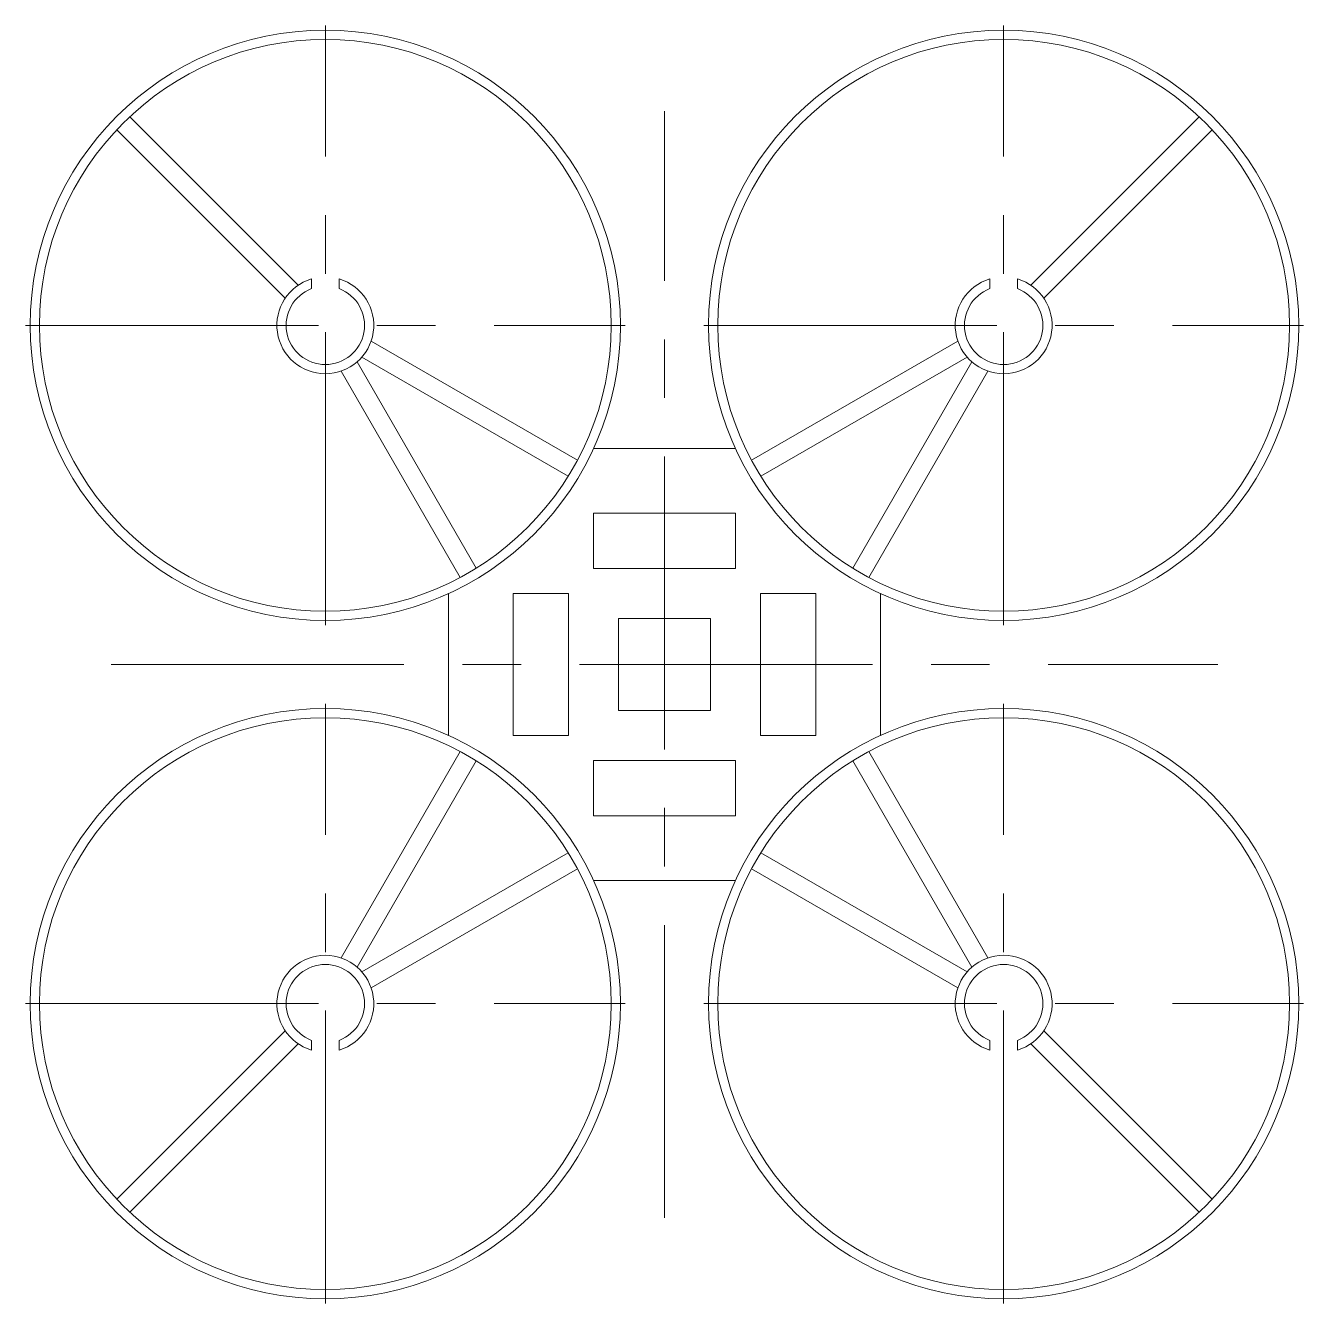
# Model space of a CAD drawing. Header units: millimetres. Extents: x -69 to 69, y -69 to 69.
import ezdxf

# ---------------------------------------------------------------- set-up
doc = ezdxf.new("R2010")
doc.units = ezdxf.units.MM
doc.linetypes.add('CENTER', pattern=[50.8, 31.75, -6.35, 6.35, -6.35])
doc.layers.get('0').update_dxf_attribs({"lineweight": 0})
doc.layers.add('centers', color=4, linetype='CENTER', lineweight=0, true_color=0x00ffff)

msp = doc.modelspace()

# ---------------------------------------------------------------- linework, layer by layer
for p, q in [((-39.71, 41.12), (-57.97, 59.39)), ((39.71, 41.12), (57.97, 59.39)), ((-41.12, 39.71), (-59.39, 57.97)), ((41.12, 39.71), (59.39, 57.97)), ((-38.27, 40.75), (-38.27, 41.8)), ((-35.27, 40.75), (-35.27, 41.8)), ((35.27, 40.75), (35.27, 41.8)), ((38.27, 40.75), (38.27, 41.8)), ((-9.44, 22.14), (-31.81, 35.06)), ((9.44, 22.14), (31.81, 35.06)), ((-10.44, 20.41), (-32.81, 33.33)), ((10.44, 20.41), (32.81, 33.33)), ((-20.41, 10.44), (-33.33, 32.81)), ((20.41, 10.44), (33.33, 32.81)), ((-22.14, 9.44), (-35.06, 31.81)), ((22.14, 9.44), (35.06, 31.81)), ((-7.7, 23.4), (7.7, 23.4)), ((-7.7, 16.4), (7.7, 16.4)), ((-7.7, 16.4), (-7.7, 10.4)), ((7.7, 10.4), (7.7, 16.4)), ((-7.7, 10.4), (7.7, 10.4)), ((-23.4, -7.7), (-23.4, 7.7)), ((-16.4, -7.7), (-16.4, 7.7)), ((-10.4, 7.7), (-16.4, 7.7)), ((-10.4, -7.7), (-10.4, 7.7)), ((10.4, 7.7), (10.4, -7.7)), ((10.4, 7.7), (16.4, 7.7)), ((16.4, 7.7), (16.4, -7.7)), ((23.4, 7.7), (23.4, -7.7)), ((5, 5), (-5, 5)), ((-5, 5), (-5, -5)), ((5, -5), (5, 5)), ((-5, -5), (5, -5)), ((-16.4, -7.7), (-10.4, -7.7)), ((10.4, -7.7), (16.4, -7.7)), ((-35.06, -31.81), (-22.14, -9.44)), ((35.06, -31.81), (22.14, -9.44)), ((-33.33, -32.81), (-20.41, -10.44)), ((7.7, -10.4), (-7.7, -10.4)), ((-7.7, -10.4), (-7.7, -16.4)), ((7.7, -16.4), (7.7, -10.4)), ((33.33, -32.81), (20.41, -10.44)), ((7.7, -16.4), (-7.7, -16.4)), ((-32.81, -33.33), (-10.44, -20.41)), ((32.81, -33.33), (10.44, -20.41)), ((-31.81, -35.06), (-9.44, -22.14)), ((31.81, -35.06), (9.44, -22.14)), ((7.7, -23.4), (-7.7, -23.4)), ((-41.12, -39.71), (-59.39, -57.97)), ((41.12, -39.71), (59.39, -57.97)), ((-39.71, -41.12), (-57.97, -59.39)), ((-38.27, -41.8), (-38.27, -40.75)), ((-35.27, -41.8), (-35.27, -40.75)), ((35.27, -41.8), (35.27, -40.75)), ((38.27, -41.8), (38.27, -40.75)), ((39.71, -41.12), (57.97, -59.39))]:
    msp.add_line(p, q)
for centre, radius in [((-36.77, 36.77), 32), ((36.77, 36.77), 32), ((-36.77, 36.77), 31), ((36.77, 36.77), 31), ((-36.77, -36.77), 32), ((36.77, -36.77), 32), ((-36.77, -36.77), 31), ((36.77, -36.77), 31)]:
    msp.add_circle(centre, radius)
for centre, radius, start, end in [((-36.77, 36.77), 5.25, 106.6015, 73.3985), ((36.77, 36.77), 5.25, 106.6015, 73.3985), ((-36.77, 36.77), 4.25, 110.6673, 69.3327), ((36.77, 36.77), 4.25, 110.6673, 69.3327), ((-36.77, -36.77), 5.25, 286.6015, 253.3985), ((36.77, -36.77), 5.25, 286.6015, 253.3985), ((-36.77, -36.77), 4.25, 290.6673, 249.3327), ((36.77, -36.77), 4.25, 290.6673, 249.3327)]:
    msp.add_arc(centre, radius, start, end)
at = {"layer": 'centers'}
for p, q in [((-36.77, 4.27), (-36.77, 69.27)), ((36.77, 4.27), (36.77, 69.27)), ((0, -60), (0, 60)), ((-69.27, 36.77), (-4.27, 36.77)), ((4.27, 36.77), (69.27, 36.77)), ((-60, 0), (60, 0)), ((-36.77, -69.27), (-36.77, -4.27)), ((36.77, -69.27), (36.77, -4.27)), ((-69.27, -36.77), (-4.27, -36.77)), ((4.27, -36.77), (69.27, -36.77))]:
    msp.add_line(p, q, dxfattribs=at)

doc.saveas('drawing.dxf')
